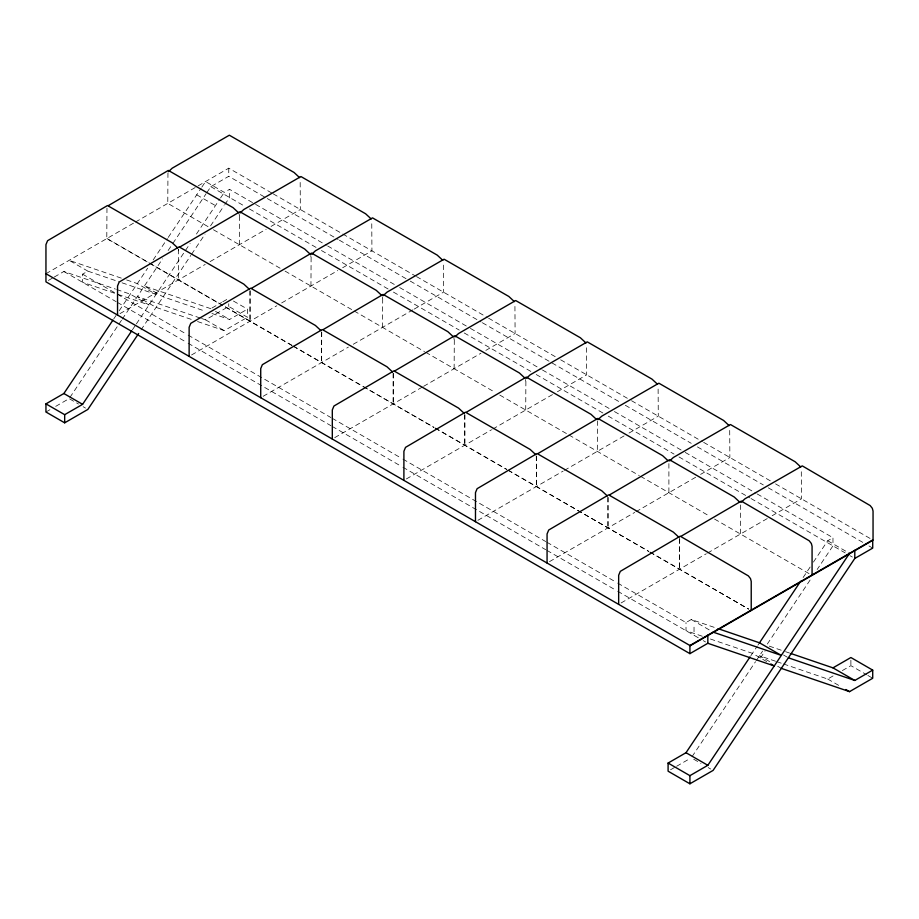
<?xml version="1.0" encoding="UTF-8"?>
<svg xmlns="http://www.w3.org/2000/svg" width="919" height="919" viewBox="0 0 919 919"><rect width="100%" height="100%" fill="white"/><g stroke="black" fill="none" stroke-linecap="round" stroke-linejoin="round"><path stroke-width="0.69" stroke-dasharray="4.59 3.45" d="M106.972 208.131L106.788 238.584L219.113 303.431M167.959 172.933L167.775 203.375L208.498 226.901M178.378 250.83L178.562 249.463M239.354 244.707L239.549 214.265M250.152 290.795L249.968 321.248M310.944 286.039L311.127 255.597M321.742 332.127L321.558 362.58M382.534 327.371L382.718 296.929M393.332 373.459L393.148 403.912M454.124 368.703L454.308 338.249M464.922 414.791L464.738 445.244M525.714 410.035L525.898 379.581M536.512 456.123L536.328 486.576M597.488 420.913L597.304 451.367M608.102 497.455L607.918 527.908M679.692 538.787L679.509 569.24M113.692 318.996L116.058 315.458M119.217 310.725L147.637 268.21M153.174 259.928L167.43 238.618M168.223 237.424L201.146 188.177M201.881 187.074L205.569 181.56L224.305 192.37L229.555 189.337L254.391 203.673M69.924 397.433L118.31 325.05M119.102 323.867L121.48 320.306M122.273 319.111L162.594 258.813M168.131 250.531L172.083 244.615M172.875 243.432L206.086 193.748M206.878 192.565L210.83 186.66L228.751 176.31L266.039 197.838M132.416 329.818L135.575 325.085M136.368 323.902L190.118 243.501M196.448 234.035L219.871 198.998M220.606 197.884L224.305 192.37M141.009 329.932L190.807 255.425M191.6 254.241L205.04 234.138M210.577 225.856L224.018 205.753M224.81 204.569L229.555 197.47L229.555 189.337M750.857 655.718L757.141 646.31M757.922 645.138L759.485 642.795M803.114 577.534L810.259 566.851M813.43 562.106L827.709 540.751L832.97 537.707L832.97 545.84L817.152 569.504M692.064 756.624L755.521 661.691M756.314 660.508L762.621 651.066M767.342 644.024L811.615 577.787M760.45 657.981L765.148 650.939M45.95 273.713L134.243 222.743M135.484 222.019L228.751 168.177L272.265 193.3M48.339 280.467L53.118 277.71M54.313 277.021L63.87 271.496L115.38 289.071M116.736 289.542L130.291 294.16L149.027 304.97L82.595 282.317L82.595 274.172L87.856 271.139L117.287 281.18M119.975 313.632L205.213 264.431M210.095 261.605L266.188 229.222M271.071 226.407L300.341 209.509L300.157 179.021M212.025 307.991L221.582 302.466M222.777 301.777L228.751 298.33M45.95 411.999L50.832 409.185M55.714 406.37L69.132 398.616L78.494 404.027M201.56 318.479L205.569 319.846L228.751 306.464L247.475 317.273L247.475 309.14L231.094 299.686M211.933 313.482L229.555 319.49L247.475 309.14M197.551 321.535L224.305 330.656L247.475 317.273M191.566 354.964L276.803 305.763M281.673 302.937L337.778 270.554M342.661 267.739L371.931 250.841L371.747 220.353M263.156 396.296L348.393 347.095M353.264 344.269L413.022 309.772M414.251 309.071L443.521 292.173L443.337 261.685M334.746 437.628L422.418 387.014M423.636 386.313L480.959 353.218M485.841 350.403L515.099 333.505L514.916 303.017M406.336 478.96L491.573 429.747M492.791 429.047L552.549 394.55M557.419 391.735L586.69 374.837L586.506 344.349M477.926 520.292L563.152 471.079M564.381 470.379L624.139 435.882M629.01 433.067L658.28 416.158L658.096 385.681M549.516 561.624L634.742 512.411M635.971 511.711L695.729 477.214M700.6 474.388L729.87 457.49L729.686 427.013M621.106 602.956L706.332 553.743M707.55 553.043L767.308 518.546M772.19 515.72L801.46 498.822L801.276 468.345M617.729 583.128L686.011 622.554L691.272 619.521L715.35 627.734M670.525 769.777L675.408 766.963M676.625 766.262L690.054 758.52M783.562 663.977L827.709 679.038L833.809 675.511M842.355 670.583L850.891 665.655L866.651 674.753M121.297 278.124L69.132 260.33L87.856 271.139M126.65 279.95L137.345 283.603L156.081 294.425L118.62 281.639M210.83 308.681L144.409 286.016L163.134 296.826L205.155 311.162M200.216 318.02L137.345 296.573L156.081 307.383L192.197 319.709M769.26 646.126L784.171 651.215M785.527 651.674L789.593 653.064M702.277 636.235L686.011 630.687L686.011 622.554M710.41 639.015L752.431 653.352L767.354 661.967M775.544 661.232L759.485 655.764L771.615 662.76M776.877 661.691L782.23 663.518M273.184 193.829L415.227 275.838M416.468 276.55L487.334 317.469M488.575 318.181L555.834 357.02M560.682 359.811L630.296 400.006M631.537 400.718L702.403 441.637M703.644 442.349L770.777 481.108M775.544 483.865L872.717 539.97M267.291 198.561L338.146 239.468M339.387 240.192L409.012 280.387M410.253 281.099L481.119 322.006M482.36 322.73L620.348 402.396M625.322 405.268L691.214 443.314M697.429 446.898L763.31 484.933M768.284 487.805L862.769 542.359M868.983 545.943L872.717 548.103M255.631 204.386L326.394 245.247M327.646 245.959L394.688 284.672M399.65 287.544L469.184 327.681M470.425 328.393L541.199 369.254M542.44 369.978L609.481 408.679M614.443 411.551L683.977 451.688M685.218 452.412L755.992 493.262M757.233 493.985L832.97 537.707M827.709 540.751L849.535 553.341M210.83 186.66L244.454 206.074M249.417 208.935L316.469 247.648M321.432 250.508L388.484 289.221M393.447 292.093L459.247 330.082M464.221 332.954L531.262 371.655M536.225 374.527L603.278 413.228M608.24 416.1L674.041 454.089M679.015 456.961L749.778 497.822M751.018 498.535L845.089 552.847M849.949 555.65L852.372 557.052M196.712 194.805L215.448 205.615M213.438 229.75L280.088 268.222M285.028 271.082L352.919 310.266M354.148 310.99L424.509 351.598M425.738 352.31L494.859 392.218M499.798 395.067L567.678 434.262M568.918 434.974L639.268 475.594M640.509 476.306L709.629 516.214M714.557 519.063L809.605 573.938M867.869 675.454L872.717 678.256M106.926 238.503L147.66 262.018M148.889 262.731L219.25 303.35M292.07 345.395L220.48 304.063L291.932 345.475M293.31 346.107L362.431 386.014M363.66 386.727L434.021 427.346M435.25 428.059L506.84 469.391M508.069 470.103L648.78 551.343M650.02 552.055L748.767 609.067M293.172 346.187L433.883 427.427M435.112 428.139L506.702 469.471M507.943 470.183L648.642 551.423M649.882 552.135L748.629 609.148M215.505 311.38L229.555 319.49M205.569 319.846L224.305 330.656M827.709 679.038L841.046 686.734M783.528 655.006L787.158 657.108M777.681 666.264L781.311 668.366M691.272 619.521L710.674 630.721M82.595 274.172L116.127 293.529M117.368 294.252L186.89 334.39M188.131 335.113L330.92 417.548M332.161 418.26L401.683 458.397M402.936 459.121L545.714 541.555M546.954 542.267L616.488 582.416M63.87 271.496L116.127 301.662M117.368 302.385L186.89 342.523M188.131 343.246L330.92 425.681M332.161 426.393L401.683 466.542M402.936 467.254L545.714 549.688M546.954 550.401L616.488 590.549M617.729 591.262L698.624 637.97M703.23 640.635L705.539 641.956M83.169 406.726L85.513 408.082M693.696 759.209L700.967 763.413M708.25 767.606L710.674 769.008M679.451 538.683L679.646 569.16M607.873 497.351L608.056 527.828M536.282 456.019L536.466 486.496M525.53 379.558L525.714 380.96M464.692 414.687L464.876 445.164M453.94 338.226L454.124 339.628M393.102 373.355L393.286 403.832M382.35 296.894L382.534 298.296M321.512 332.023L321.696 362.5M310.76 255.562L310.944 256.964M249.922 290.691L250.106 321.168M239.17 214.23L239.354 215.632M178.332 249.359L178.378 279.916M850.891 660.233L850.891 665.655M740.484 504.956L740.484 534.031M694.029 627.183L694.029 635.316M668.894 463.624L668.894 492.699M228.751 168.177L228.751 176.31M228.751 303.752L228.751 306.464"/><path stroke-width="1.38" d="M138.631 333.494L87.856 409.437L64.675 422.82L45.95 411.999L45.95 403.866L63.87 393.516L112.899 320.18M45.95 403.866L64.675 414.676L82.595 404.337L131.624 331.001M801.839 580.888L872.717 539.97L872.717 548.103L854.796 558.442L713.098 770.409L689.916 783.792L668.09 771.19L668.09 763.057L686.011 752.707L750.065 656.901M718.026 628.642L759.485 642.795L800.736 581.095M668.09 763.057L689.916 775.659L707.837 765.309L849.535 553.341M168.499 171.612L172.209 168.188L229.336 135.208L294.034 172.45L299.605 177.631M240.089 212.944L243.799 209.521L300.927 176.54L365.624 213.782L371.196 218.952M311.679 254.276L315.389 250.853L372.517 217.872L437.214 255.114L442.786 260.284M383.269 295.608L386.979 292.185L444.095 259.204L508.804 296.446L514.376 301.616M454.859 336.94L458.57 333.517L515.685 300.536L580.394 337.778L585.966 342.948M526.449 378.272L530.16 374.837L587.275 341.868L651.985 379.11L657.544 384.28M598.039 419.604L601.75 416.169L658.866 383.2L723.575 420.442L729.135 425.612M669.629 460.936L673.34 457.501L730.456 424.532L795.165 461.775L800.725 466.944M741.219 502.268L744.93 498.833L802.287 465.887L870.167 505.565L872.315 508.276L873.05 511.079L873.05 540.154L690.249 645.701L45.95 273.713M108.431 205.569L168.349 170.417L233.058 207.66L238.63 212.829M180.021 246.901L239.939 211.749L304.648 248.992L310.22 254.161M251.611 288.233L311.53 253.081L376.239 290.324L381.81 295.493M323.201 329.565L383.12 294.413L447.829 331.656L453.389 336.825M394.779 370.897L454.71 335.734L519.419 372.988L524.979 378.157M466.37 412.229L526.3 377.066L591.009 414.32L596.569 419.489M537.96 453.561L597.89 418.398L662.599 455.652L668.159 460.821M609.55 494.893L669.48 459.73L734.189 496.984L739.749 502.153M681.14 536.225L741.311 501.096L809.191 540.763L811.339 543.485L812.074 546.277L812.074 575.363M799.346 582.324L689.916 645.506L689.916 653.639L707.837 643.289L774.257 665.953L770.811 663.955M790.949 653.524L832.97 667.86L850.891 657.522L872.717 670.123L872.717 678.256L849.535 691.639L781.311 668.366M788.376 657.809L854.796 680.462L872.717 670.123M713.098 632.123L781.311 655.396L759.485 642.795M832.97 667.86L854.796 680.462M845.894 689.537L849.535 691.639M689.916 653.639L45.95 281.846L45.95 244.626L47.581 240.698L107.512 205.534L172.221 242.788L177.781 247.958M63.87 393.516L82.595 404.337M686.011 752.707L707.837 765.309M678.911 537.282L673.34 532.101L608.631 494.859L548.712 530.022L547.069 533.95L547.069 563.037M607.321 495.95L601.75 490.769L537.052 453.526L477.122 488.69L475.479 492.618L475.479 521.705M535.731 454.618L530.16 449.448L465.462 412.194L405.532 447.358L403.901 451.286L403.901 480.373M464.141 413.286L458.57 408.116L393.872 370.862L333.942 406.026L332.31 409.954L332.31 439.041M392.551 371.954L386.991 366.784L322.282 329.53L262.352 364.694L260.72 368.622L260.72 397.709M320.961 330.622L315.401 325.452L250.692 288.198L190.761 323.362L189.13 327.29L189.13 356.377M249.371 289.29L243.811 284.12L179.102 246.866L119.171 282.03L117.54 285.958L117.54 315.045M854.796 550.309L854.796 558.442M751.225 610.492L751.225 581.405L750.501 578.614L748.353 575.891L680.221 536.191L620.302 571.354L618.659 575.283L618.659 604.369M707.837 635.155L707.837 643.289M689.916 775.659L689.916 783.792M64.675 414.676L64.675 422.82"/></g></svg>
